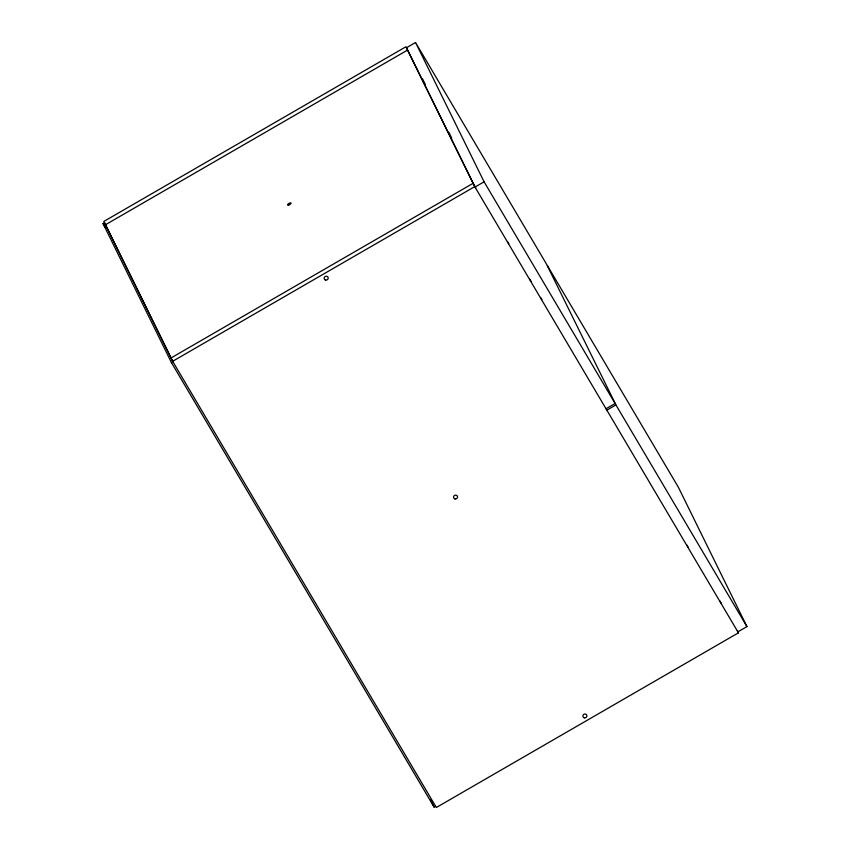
<?xml version="1.0" encoding="UTF-8"?>
<svg xmlns="http://www.w3.org/2000/svg" width="850" height="850" viewBox="0 0 850 850"><rect width="100%" height="100%" fill="white"/><g stroke="black" fill="none" stroke-linecap="round" stroke-linejoin="round"><path stroke-width="1.27" d="M415.533 42.5L406.481 47.738L475.022 187.053L484.086 181.815L415.533 42.5L546.55 264.191L615.931 404.908L746.948 626.609L737.885 631.847M171.509 362.737L103.052 223.614L104.561 222.742L173.018 361.866L171.509 362.737L434.095 807.064L435.604 806.193M105.464 224.751L407.554 50.086M171.009 357.978L473.11 183.303L475.809 187.871M172.646 361.293L474.746 186.628L405.928 46.761L103.828 221.436L172.646 361.293L436.337 807.5L738.438 632.825L737.354 630.615M606.039 408.744L615.102 403.506L484.086 181.815M606.868 410.157L615.931 404.908M547.389 265.604L678.396 487.294L746.948 626.609M507.503 241.506L508.853 243.791M529.763 279.161L531.112 281.446M540.558 297.426L541.896 299.71M686.896 545.062L688.245 547.347M719.95 600.982L721.289 603.256M474.746 186.628L738.438 632.825M103.052 223.614L105.751 228.183M422.493 78.742L425.425 84.692M448.832 132.271L451.754 138.21M430.578 799.935L434.095 807.064M288.681 205.094A2.04 0.723 -30.6 0 0 291.051 203.012A2.04 0.723 -30.6 0 0 288.129 203.979A2.04 0.723 -30.6 0 0 288.681 205.094M454.984 498.939A2.04 1.902 -26.2 0 0 457.491 496.506A2.04 1.902 -26.2 0 0 454.155 495.741A2.04 1.902 -26.2 0 0 454.984 498.939M584.332 717.825A2.04 1.902 -26.2 0 0 586.851 715.381A2.04 1.902 -26.2 0 0 583.504 714.627A2.04 1.902 -26.2 0 0 584.332 717.825M325.624 280.064A2.04 1.902 -26.2 0 0 328.142 277.621A2.04 1.902 -26.2 0 0 324.796 276.856A2.04 1.902 -26.2 0 0 325.624 280.064"/></g></svg>
